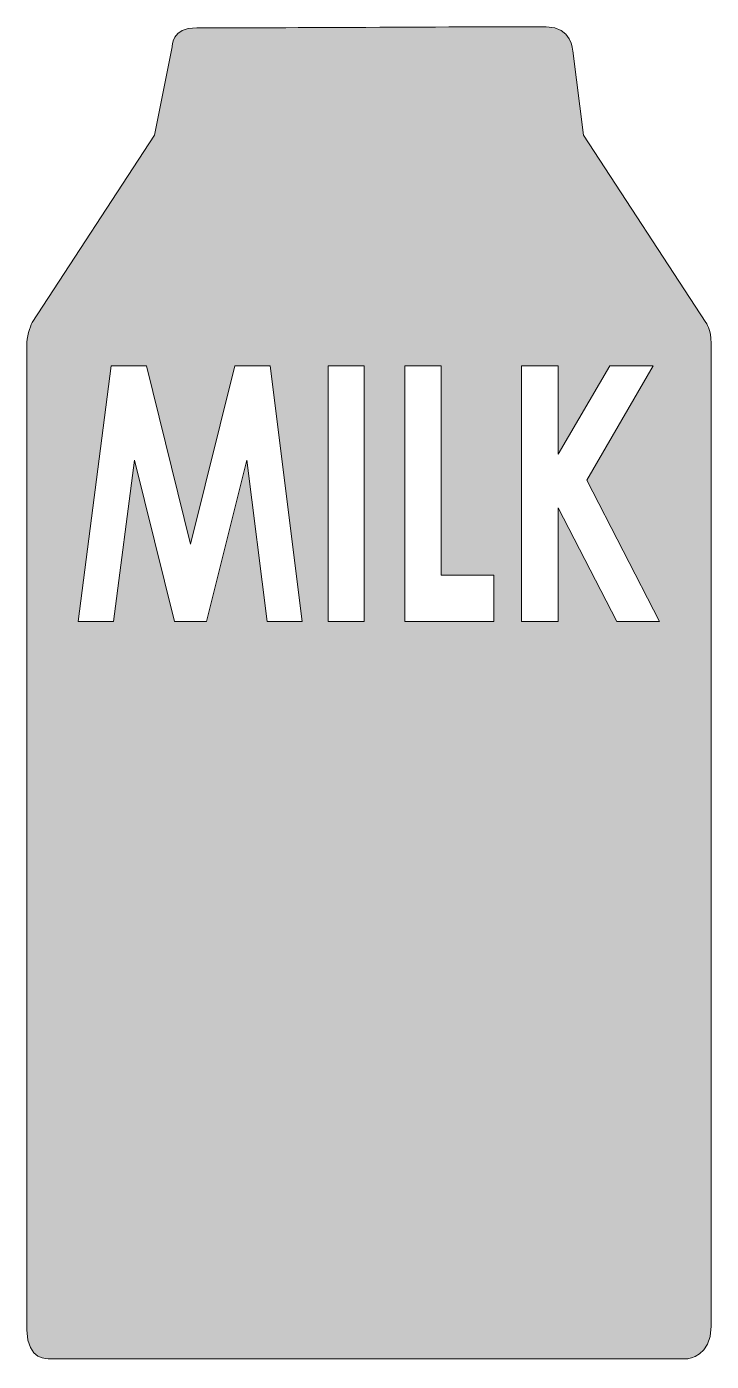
# Model space of a CAD drawing. Header units: inches. Extents: x 0 to 52, y 0 to 102.
import ezdxf

# ---------------------------------------------------------------- set-up
doc = ezdxf.new("R2010")
doc.units = ezdxf.units.IN
doc.header["$MEASUREMENT"] = 0
doc.layers.add('Layer 1', color=7, linetype='Continuous')

msp = doc.modelspace()

# ---------------------------------------------------------------- hatches: boundary and pattern name
at = {"layer": 'Layer 1', "true_color": 0x70009f}
h = msp.add_hatch(color=204, dxfattribs=at)
h.dxf.hatch_style = 2
edge = h.paths.add_edge_path()
edge.add_spline(control_points=[(42.46, 93.33), (42.46, 93.33), (41.64, 99.77), (41.64, 99.77), (41.64, 99.77), (41.59, 101.6), (39.61, 101.6), (33.61, 101.6), (14.99, 101.48), (12.96, 101.52), (11, 101.55), (11.1, 100.06), (11.1, 100.06), (11.1, 100.06), (9.75, 93.33), (9.75, 93.33), (9.75, 93.33), (0.4, 79.04), (0.4, 79.04), (0.4, 79.04), (0.01, 78.12), (0.01, 77.55), (0, 69.24), (-0.01, 4.46), (0.01, 2.21), (0.02, -0.2), (1.69, 0), (1.69, 0), (1.69, 0), (50.41, 0), (50.41, 0), (50.41, 0), (52.2, 0.14), (52.2, 2.48), (52.2, 5.15), (52.2, 68.79), (52.2, 77.45), (52.21, 78.52), (51.8, 79.04), (51.8, 79.04), (51.8, 79.04), (42.46, 93.33), (42.46, 93.33)], knot_values=[0, 0, 0, 0, 1, 1, 1, 2, 2, 2, 3, 3, 3, 4, 4, 4, 5, 5, 5, 6, 6, 6, 7, 7, 7, 8, 8, 8, 9, 9, 9, 10, 10, 10, 11, 11, 11, 12, 12, 12, 13, 13, 13, 14, 14, 14, 14], degree=3, periodic=1)
h.paths.add_polyline_path([(18.33, 56.22), (16.78, 68.54), (13.7, 56.22), (11.26, 56.22), (8.21, 68.54), (6.62, 56.22), (3.93, 56.22), (6.44, 75.73), (9.13, 75.73), (12.49, 62.12), (15.88, 75.73), (18.57, 75.73), (21, 56.22)])
h.paths.add_polyline_path([(25.74, 56.22), (23, 56.22), (23, 75.73), (25.74, 75.73)])
h.paths.add_polyline_path([(35.62, 56.22), (28.84, 56.22), (28.84, 75.73), (31.6, 75.73), (31.6, 59.76), (35.62, 59.76)])
h.paths.add_polyline_path([(45, 56.22), (40.53, 64.89), (40.53, 56.22), (37.74, 56.22), (37.74, 75.73), (40.53, 75.73), (40.53, 69), (44.47, 75.73), (47.78, 75.73), (42.72, 67.02), (48.27, 56.22)])

# ---------------------------------------------------------------- linework, layer by layer
at = {"layer": 'Layer 1', "lineweight": 0}
for points in [[(18.33, 56.22), (16.78, 68.54), (13.7, 56.22), (11.26, 56.22), (8.21, 68.54), (6.62, 56.22), (3.93, 56.22), (6.44, 75.73), (9.13, 75.73), (12.49, 62.12), (15.88, 75.73), (18.57, 75.73), (21, 56.22), (18.33, 56.22)], [(25.74, 56.22), (23, 56.22), (23, 75.73), (25.74, 75.73), (25.74, 56.22)], [(35.62, 56.22), (28.84, 56.22), (28.84, 75.73), (31.6, 75.73), (31.6, 59.76), (35.62, 59.76), (35.62, 56.22)], [(45, 56.22), (40.53, 64.89), (40.53, 56.22), (37.74, 56.22), (37.74, 75.73), (40.53, 75.73), (40.53, 69), (44.47, 75.73), (47.78, 75.73), (42.72, 67.02), (48.27, 56.22), (45, 56.22)]]:
    msp.add_lwpolyline(points, dxfattribs=at)
msp.add_open_spline([(42.46, 93.33), (42.46, 93.33), (41.64, 99.77), (41.64, 99.77), (41.64, 99.77), (41.59, 101.6), (39.61, 101.6), (33.61, 101.6), (14.99, 101.48), (12.96, 101.52), (11, 101.55), (11.1, 100.06), (11.1, 100.06), (11.1, 100.06), (9.75, 93.33), (9.75, 93.33), (9.75, 93.33), (0.4, 79.04), (0.4, 79.04), (0.4, 79.04), (0.01, 78.12), (0.01, 77.55), (0, 69.24), (-0.01, 4.46), (0.01, 2.21), (0.02, -0.2), (1.69, 0), (1.69, 0), (1.69, 0), (50.41, 0), (50.41, 0), (50.41, 0), (52.2, 0.14), (52.2, 2.48), (52.2, 5.15), (52.2, 68.79), (52.2, 77.45), (52.21, 78.52), (51.8, 79.04), (51.8, 79.04), (51.8, 79.04), (42.46, 93.33), (42.46, 93.33)], degree=3, knots=[0, 0, 0, 0, 1, 1, 1, 2, 2, 2, 3, 3, 3, 4, 4, 4, 5, 5, 5, 6, 6, 6, 7, 7, 7, 8, 8, 8, 9, 9, 9, 10, 10, 10, 11, 11, 11, 12, 12, 12, 13, 13, 13, 14, 14, 14, 14], dxfattribs=at)

doc.saveas('drawing.dxf')
